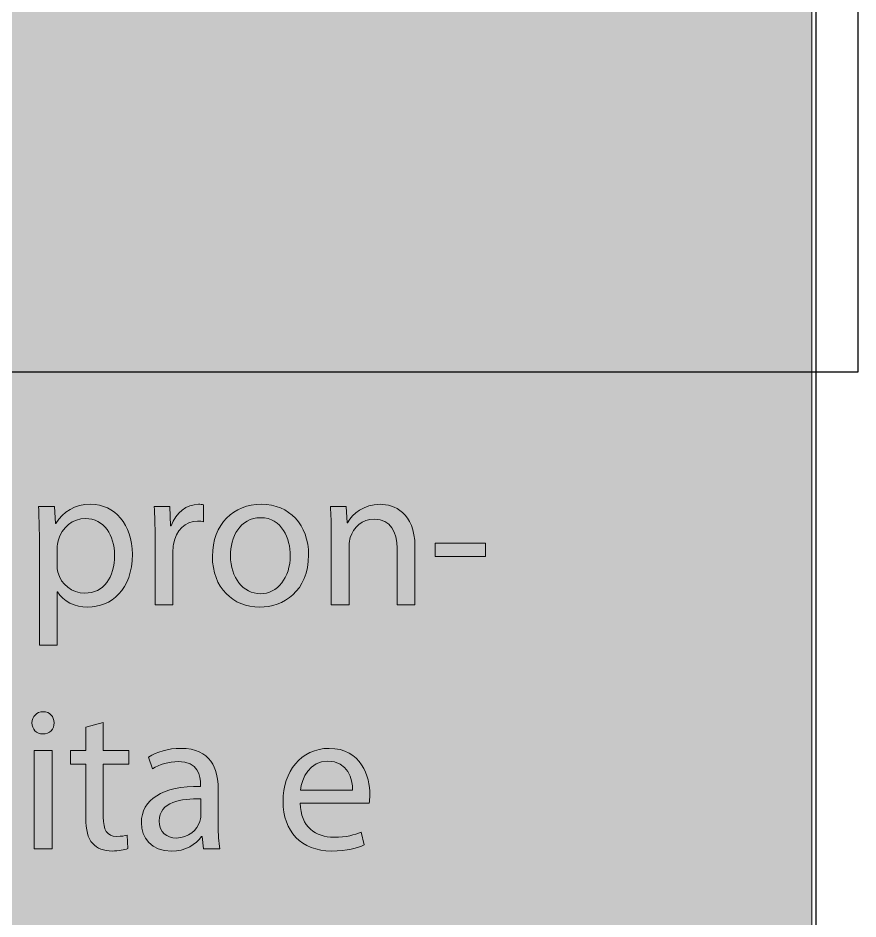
# Model space of a CAD drawing. Header units: inches. Extents: x -507 to 1392, y -754 to 68.
# Drawn here: x 534.2 to 583.7, y -71.6 to -18.4 of the extents above; entities that cross this region are included whole.
import ezdxf

# ---------------------------------------------------------------- set-up
doc = ezdxf.new("R2010")
doc.units = ezdxf.units.IN
doc.header["$MEASUREMENT"] = 0
doc.layers.add('Front', color=7, linetype='Continuous')
picture_1 = doc.add_image_def('image1.png', size_in_pixel=(3301, 2181))
picture_2 = doc.add_image_def('image6.png', size_in_pixel=(3362, 446))

# ---------------------------------------------------------------- blocks, each defined once
blk = doc.blocks.new('block 3')
at = {"layer": 'Front', "true_color": 0x326699}
h = blk.add_hatch(color=165, dxfattribs=at)
h.dxf.hatch_style = 2
h.paths.add_polyline_path([(-211, -462.1), (-211, 61.249), (581, 61.249), (581, -462.1)])
at = {"layer": 'Front', "lineweight": 0}
blk.add_lwpolyline([(-211, -462.1), (-211, 61.249), (581, 61.249), (581, -462.1), (-211, -462.1)], dxfattribs=at)
at = {"layer": 'Front'}
image = blk.add_image(picture_1, insert=(-211, -462.191), size_in_units=(792.24, 523.44), dxfattribs=at)
blk = doc.blocks.new('block 21')
at = {"layer": 'Front'}
image = blk.add_image(picture_2, insert=(-223.161, -39.321), size_in_units=(806.88, 107.04), dxfattribs=at)
blk = doc.blocks.new('block 20')
at = {"layer": 'Front'}
blk.add_blockref('block 21', (0, 0), dxfattribs=at)
blk = doc.blocks.new('block 47')
at = {"layer": 'Front', "true_color": 0x231f20}
h = blk.add_hatch(color=250, dxfattribs=at)
h.dxf.hatch_style = 2
edge = h.paths.add_edge_path()
edge.add_spline(control_points=[(535.412, -49.136), (535.412, -48.392), (535.388, -47.792), (535.364, -47.241), (535.364, -47.241), (536.312, -47.241), (536.312, -47.241), (536.312, -47.241), (536.359, -48.236), (536.359, -48.236), (536.359, -48.236), (536.384, -48.236), (536.384, -48.236), (536.815, -47.528), (537.499, -47.109), (538.446, -47.109), (539.85, -47.109), (540.905, -48.296), (540.905, -50.059), (540.905, -52.146), (539.634, -53.177), (538.267, -53.177), (537.499, -53.177), (536.827, -52.841), (536.479, -52.266), (536.479, -52.266), (536.456, -52.266), (536.456, -52.266), (536.456, -52.266), (536.456, -55.42), (536.456, -55.42), (536.456, -55.42), (535.412, -55.42), (535.412, -55.42), (535.412, -55.42), (535.412, -49.136), (535.412, -49.136)], knot_values=[0, 0, 0, 0, 1, 1, 1, 2, 2, 2, 3, 3, 3, 4, 4, 4, 5, 5, 5, 6, 6, 6, 7, 7, 7, 8, 8, 8, 9, 9, 9, 10, 10, 10, 11, 11, 11, 12, 12, 12, 12], degree=3, periodic=1)
edge = h.paths.add_edge_path()
edge.add_spline(control_points=[(536.456, -50.683), (536.456, -50.839), (536.479, -50.982), (536.503, -51.114), (536.695, -51.846), (537.331, -52.35), (538.087, -52.35), (539.202, -52.35), (539.85, -51.438), (539.85, -50.107), (539.85, -48.944), (539.238, -47.948), (538.123, -47.948), (537.403, -47.948), (536.731, -48.464), (536.527, -49.255), (536.492, -49.387), (536.456, -49.543), (536.456, -49.688), (536.456, -49.688), (536.456, -50.683), (536.456, -50.683)], knot_values=[0, 0, 0, 0, 1, 1, 1, 2, 2, 2, 3, 3, 3, 4, 4, 4, 5, 5, 5, 6, 6, 6, 7, 7, 7, 7], degree=3, periodic=1)
h = blk.add_hatch(color=250, dxfattribs=at)
h.dxf.hatch_style = 2
edge = h.paths.add_edge_path()
edge.add_spline(control_points=[(542.24, -49.052), (542.24, -48.368), (542.228, -47.78), (542.192, -47.241), (542.192, -47.241), (543.115, -47.241), (543.115, -47.241), (543.115, -47.241), (543.151, -48.38), (543.151, -48.38), (543.151, -48.38), (543.199, -48.38), (543.199, -48.38), (543.463, -47.601), (544.099, -47.109), (544.806, -47.109), (544.926, -47.109), (545.01, -47.121), (545.106, -47.145), (545.106, -47.145), (545.106, -48.14), (545.106, -48.14), (544.998, -48.116), (544.89, -48.104), (544.747, -48.104), (544.003, -48.104), (543.475, -48.668), (543.331, -49.459), (543.307, -49.604), (543.283, -49.771), (543.283, -49.951), (543.283, -49.951), (543.283, -53.045), (543.283, -53.045), (543.283, -53.045), (542.24, -53.045), (542.24, -53.045), (542.24, -53.045), (542.24, -49.052), (542.24, -49.052)], knot_values=[0, 0, 0, 0, 1, 1, 1, 2, 2, 2, 3, 3, 3, 4, 4, 4, 5, 5, 5, 6, 6, 6, 7, 7, 7, 8, 8, 8, 9, 9, 9, 10, 10, 10, 11, 11, 11, 12, 12, 12, 13, 13, 13, 13], degree=3, periodic=1)
h = blk.add_hatch(color=250, dxfattribs=at)
h.dxf.hatch_style = 2
edge = h.paths.add_edge_path()
edge.add_spline(control_points=[(551.297, -50.095), (551.297, -52.242), (549.81, -53.177), (548.407, -53.177), (546.835, -53.177), (545.624, -52.026), (545.624, -50.191), (545.624, -48.248), (546.896, -47.109), (548.502, -47.109), (550.17, -47.109), (551.297, -48.32), (551.297, -50.095)], knot_values=[0, 0, 0, 0, 1, 1, 1, 2, 2, 2, 3, 3, 3, 4, 4, 4, 4], degree=3, periodic=1)
edge = h.paths.add_edge_path()
edge.add_spline(control_points=[(546.691, -50.155), (546.691, -51.426), (547.423, -52.386), (548.455, -52.386), (549.462, -52.386), (550.218, -51.438), (550.218, -50.131), (550.218, -49.147), (549.726, -47.9), (548.479, -47.9), (547.231, -47.9), (546.691, -49.052), (546.691, -50.155)], knot_values=[0, 0, 0, 0, 1, 1, 1, 2, 2, 2, 3, 3, 3, 4, 4, 4, 4], degree=3, periodic=1)
h = blk.add_hatch(color=250, dxfattribs=at)
h.dxf.hatch_style = 2
edge = h.paths.add_edge_path()
edge.add_spline(control_points=[(552.632, -48.812), (552.632, -48.212), (552.62, -47.72), (552.584, -47.241), (552.584, -47.241), (553.52, -47.241), (553.52, -47.241), (553.52, -47.241), (553.579, -48.2), (553.579, -48.2), (553.579, -48.2), (553.604, -48.2), (553.604, -48.2), (553.891, -47.648), (554.563, -47.109), (555.522, -47.109), (556.326, -47.109), (557.573, -47.588), (557.573, -49.579), (557.573, -49.579), (557.573, -53.045), (557.573, -53.045), (557.573, -53.045), (556.518, -53.045), (556.518, -53.045), (556.518, -53.045), (556.518, -49.699), (556.518, -49.699), (556.518, -48.764), (556.17, -47.984), (555.174, -47.984), (554.479, -47.984), (553.939, -48.476), (553.759, -49.063), (553.711, -49.195), (553.688, -49.375), (553.688, -49.555), (553.688, -49.555), (553.688, -53.045), (553.688, -53.045), (553.688, -53.045), (552.632, -53.045), (552.632, -53.045), (552.632, -53.045), (552.632, -48.812), (552.632, -48.812)], knot_values=[0, 0, 0, 0, 1, 1, 1, 2, 2, 2, 3, 3, 3, 4, 4, 4, 5, 5, 5, 6, 6, 6, 7, 7, 7, 8, 8, 8, 9, 9, 9, 10, 10, 10, 11, 11, 11, 12, 12, 12, 13, 13, 13, 14, 14, 14, 15, 15, 15, 15], degree=3, periodic=1)
h = blk.add_hatch(color=250, dxfattribs=at)
h.dxf.hatch_style = 2
h.paths.add_polyline_path([(561.738, -49.412), (561.738, -50.191), (558.776, -50.191), (558.776, -49.412)])
h = blk.add_hatch(color=250, dxfattribs=at)
h.dxf.hatch_style = 2
edge = h.paths.add_edge_path()
edge.add_spline(control_points=[(536.281, -60.009), (536.293, -60.369), (536.029, -60.657), (535.61, -60.657), (535.238, -60.657), (534.974, -60.369), (534.974, -60.009), (534.974, -59.638), (535.25, -59.35), (535.634, -59.35), (536.029, -59.35), (536.281, -59.638), (536.281, -60.009)], knot_values=[0, 0, 0, 0, 1, 1, 1, 2, 2, 2, 3, 3, 3, 4, 4, 4, 4], degree=3, periodic=1)
h.paths.add_polyline_path([(535.106, -67.445), (535.106, -61.641), (536.162, -61.641), (536.162, -67.445)])
h = blk.add_hatch(color=250, dxfattribs=at)
h.dxf.hatch_style = 2
edge = h.paths.add_edge_path()
edge.add_spline(control_points=[(539.186, -59.974), (539.186, -59.974), (539.186, -61.641), (539.186, -61.641), (539.186, -61.641), (540.697, -61.641), (540.697, -61.641), (540.697, -61.641), (540.697, -62.444), (540.697, -62.444), (540.697, -62.444), (539.186, -62.444), (539.186, -62.444), (539.186, -62.444), (539.186, -65.574), (539.186, -65.574), (539.186, -66.294), (539.389, -66.702), (539.977, -66.702), (540.253, -66.702), (540.457, -66.666), (540.589, -66.63), (540.589, -66.63), (540.637, -67.421), (540.637, -67.421), (540.433, -67.505), (540.109, -67.565), (539.701, -67.565), (539.209, -67.565), (538.813, -67.409), (538.562, -67.122), (538.262, -66.81), (538.154, -66.294), (538.154, -65.61), (538.154, -65.61), (538.154, -62.444), (538.154, -62.444), (538.154, -62.444), (537.254, -62.444), (537.254, -62.444), (537.254, -62.444), (537.254, -61.641), (537.254, -61.641), (537.254, -61.641), (538.154, -61.641), (538.154, -61.641), (538.154, -61.641), (538.154, -60.249), (538.154, -60.249), (538.154, -60.249), (539.186, -59.974), (539.186, -59.974)], knot_values=[0, 0, 0, 0, 1, 1, 1, 2, 2, 2, 3, 3, 3, 4, 4, 4, 5, 5, 5, 6, 6, 6, 7, 7, 7, 8, 8, 8, 9, 9, 9, 10, 10, 10, 11, 11, 11, 12, 12, 12, 13, 13, 13, 14, 14, 14, 15, 15, 15, 16, 16, 16, 17, 17, 17, 17], degree=3, periodic=1)
h = blk.add_hatch(color=250, dxfattribs=at)
h.dxf.hatch_style = 2
edge = h.paths.add_edge_path()
edge.add_spline(control_points=[(545.1, -67.445), (545.1, -67.445), (545.016, -66.714), (545.016, -66.714), (545.016, -66.714), (544.98, -66.714), (544.98, -66.714), (544.656, -67.169), (544.033, -67.577), (543.205, -67.577), (542.03, -67.577), (541.43, -66.75), (541.43, -65.91), (541.43, -64.507), (542.677, -63.739), (544.92, -63.751), (544.92, -63.751), (544.92, -63.631), (544.92, -63.631), (544.92, -63.152), (544.788, -62.288), (543.601, -62.288), (543.061, -62.288), (542.498, -62.456), (542.09, -62.72), (542.09, -62.72), (541.85, -62.024), (541.85, -62.024), (542.33, -61.712), (543.025, -61.509), (543.757, -61.509), (545.532, -61.509), (545.963, -62.72), (545.963, -63.883), (545.963, -63.883), (545.963, -66.054), (545.963, -66.054), (545.963, -66.558), (545.987, -67.049), (546.06, -67.445), (546.06, -67.445), (545.1, -67.445), (545.1, -67.445)], knot_values=[0, 0, 0, 0, 1, 1, 1, 2, 2, 2, 3, 3, 3, 4, 4, 4, 5, 5, 5, 6, 6, 6, 7, 7, 7, 8, 8, 8, 9, 9, 9, 10, 10, 10, 11, 11, 11, 12, 12, 12, 13, 13, 13, 14, 14, 14, 14], degree=3, periodic=1)
edge = h.paths.add_edge_path()
edge.add_spline(control_points=[(544.944, -64.483), (543.793, -64.459), (542.485, -64.663), (542.485, -65.79), (542.485, -66.474), (542.941, -66.798), (543.481, -66.798), (544.236, -66.798), (544.716, -66.318), (544.884, -65.826), (544.92, -65.718), (544.944, -65.598), (544.944, -65.49), (544.944, -65.49), (544.944, -64.483), (544.944, -64.483)], knot_values=[0, 0, 0, 0, 1, 1, 1, 2, 2, 2, 3, 3, 3, 4, 4, 4, 5, 5, 5, 5], degree=3, periodic=1)
h = blk.add_hatch(color=250, dxfattribs=at)
h.dxf.hatch_style = 2
edge = h.paths.add_edge_path()
edge.add_spline(control_points=[(550.802, -64.735), (550.826, -66.162), (551.737, -66.75), (552.792, -66.75), (553.548, -66.75), (554.004, -66.618), (554.399, -66.45), (554.399, -66.45), (554.58, -67.206), (554.58, -67.206), (554.208, -67.374), (553.572, -67.565), (552.648, -67.565), (550.861, -67.565), (549.794, -66.39), (549.794, -64.639), (549.794, -62.888), (550.826, -61.509), (552.517, -61.509), (554.412, -61.509), (554.916, -63.176), (554.916, -64.243), (554.916, -64.459), (554.891, -64.627), (554.879, -64.735), (554.879, -64.735), (550.802, -64.735), (550.802, -64.735)], knot_values=[0, 0, 0, 0, 1, 1, 1, 2, 2, 2, 3, 3, 3, 4, 4, 4, 5, 5, 5, 6, 6, 6, 7, 7, 7, 8, 8, 8, 9, 9, 9, 9], degree=3, periodic=1)
edge = h.paths.add_edge_path()
edge.add_spline(control_points=[(553.896, -63.979), (553.908, -63.308), (553.62, -62.264), (552.433, -62.264), (551.365, -62.264), (550.897, -63.248), (550.813, -63.979), (550.813, -63.979), (553.896, -63.979), (553.896, -63.979)], knot_values=[0, 0, 0, 0, 1, 1, 1, 2, 2, 2, 3, 3, 3, 3], degree=3, periodic=1)
at = {"layer": 'Front', "lineweight": 0}
for points in [[(561.738, -49.412), (561.738, -50.191), (558.776, -50.191), (558.776, -49.412), (561.738, -49.412)], [(535.106, -67.445), (535.106, -61.641), (536.162, -61.641), (536.162, -67.445), (535.106, -67.445)]]:
    blk.add_lwpolyline(points, dxfattribs=at)
for points, knots in [([(535.412, -49.136), (535.412, -48.392), (535.388, -47.792), (535.364, -47.241), (535.364, -47.241), (536.312, -47.241), (536.312, -47.241), (536.312, -47.241), (536.359, -48.236), (536.359, -48.236), (536.359, -48.236), (536.384, -48.236), (536.384, -48.236), (536.815, -47.528), (537.499, -47.109), (538.446, -47.109), (539.85, -47.109), (540.905, -48.296), (540.905, -50.059), (540.905, -52.146), (539.634, -53.177), (538.267, -53.177), (537.499, -53.177), (536.827, -52.841), (536.479, -52.266), (536.479, -52.266), (536.456, -52.266), (536.456, -52.266), (536.456, -52.266), (536.456, -55.42), (536.456, -55.42), (536.456, -55.42), (535.412, -55.42), (535.412, -55.42), (535.412, -55.42), (535.412, -49.136), (535.412, -49.136)], [0, 0, 0, 0, 1, 1, 1, 2, 2, 2, 3, 3, 3, 4, 4, 4, 5, 5, 5, 6, 6, 6, 7, 7, 7, 8, 8, 8, 9, 9, 9, 10, 10, 10, 11, 11, 11, 12, 12, 12, 12]), ([(542.24, -49.052), (542.24, -48.368), (542.228, -47.78), (542.192, -47.241), (542.192, -47.241), (543.115, -47.241), (543.115, -47.241), (543.115, -47.241), (543.151, -48.38), (543.151, -48.38), (543.151, -48.38), (543.199, -48.38), (543.199, -48.38), (543.463, -47.601), (544.099, -47.109), (544.806, -47.109), (544.926, -47.109), (545.01, -47.121), (545.106, -47.145), (545.106, -47.145), (545.106, -48.14), (545.106, -48.14), (544.998, -48.116), (544.89, -48.104), (544.747, -48.104), (544.003, -48.104), (543.475, -48.668), (543.331, -49.459), (543.307, -49.604), (543.283, -49.771), (543.283, -49.951), (543.283, -49.951), (543.283, -53.045), (543.283, -53.045), (543.283, -53.045), (542.24, -53.045), (542.24, -53.045), (542.24, -53.045), (542.24, -49.052), (542.24, -49.052)], [0, 0, 0, 0, 1, 1, 1, 2, 2, 2, 3, 3, 3, 4, 4, 4, 5, 5, 5, 6, 6, 6, 7, 7, 7, 8, 8, 8, 9, 9, 9, 10, 10, 10, 11, 11, 11, 12, 12, 12, 13, 13, 13, 13]), ([(551.297, -50.095), (551.297, -52.242), (549.81, -53.177), (548.407, -53.177), (546.835, -53.177), (545.624, -52.026), (545.624, -50.191), (545.624, -48.248), (546.896, -47.109), (548.502, -47.109), (550.17, -47.109), (551.297, -48.32), (551.297, -50.095)], [0, 0, 0, 0, 1, 1, 1, 2, 2, 2, 3, 3, 3, 4, 4, 4, 4]), ([(552.632, -48.812), (552.632, -48.212), (552.62, -47.72), (552.584, -47.241), (552.584, -47.241), (553.52, -47.241), (553.52, -47.241), (553.52, -47.241), (553.579, -48.2), (553.579, -48.2), (553.579, -48.2), (553.604, -48.2), (553.604, -48.2), (553.891, -47.648), (554.563, -47.109), (555.522, -47.109), (556.326, -47.109), (557.573, -47.588), (557.573, -49.579), (557.573, -49.579), (557.573, -53.045), (557.573, -53.045), (557.573, -53.045), (556.518, -53.045), (556.518, -53.045), (556.518, -53.045), (556.518, -49.699), (556.518, -49.699), (556.518, -48.764), (556.17, -47.984), (555.174, -47.984), (554.479, -47.984), (553.939, -48.476), (553.759, -49.063), (553.711, -49.195), (553.688, -49.375), (553.688, -49.555), (553.688, -49.555), (553.688, -53.045), (553.688, -53.045), (553.688, -53.045), (552.632, -53.045), (552.632, -53.045), (552.632, -53.045), (552.632, -48.812), (552.632, -48.812)], [0, 0, 0, 0, 1, 1, 1, 2, 2, 2, 3, 3, 3, 4, 4, 4, 5, 5, 5, 6, 6, 6, 7, 7, 7, 8, 8, 8, 9, 9, 9, 10, 10, 10, 11, 11, 11, 12, 12, 12, 13, 13, 13, 14, 14, 14, 15, 15, 15, 15]), ([(536.456, -50.683), (536.456, -50.839), (536.479, -50.982), (536.503, -51.114), (536.695, -51.846), (537.331, -52.35), (538.087, -52.35), (539.202, -52.35), (539.85, -51.438), (539.85, -50.107), (539.85, -48.944), (539.238, -47.948), (538.123, -47.948), (537.403, -47.948), (536.731, -48.464), (536.527, -49.255), (536.492, -49.387), (536.456, -49.543), (536.456, -49.688), (536.456, -49.688), (536.456, -50.683), (536.456, -50.683)], [0, 0, 0, 0, 1, 1, 1, 2, 2, 2, 3, 3, 3, 4, 4, 4, 5, 5, 5, 6, 6, 6, 7, 7, 7, 7]), ([(546.691, -50.155), (546.691, -51.426), (547.423, -52.386), (548.455, -52.386), (549.462, -52.386), (550.218, -51.438), (550.218, -50.131), (550.218, -49.147), (549.726, -47.9), (548.479, -47.9), (547.231, -47.9), (546.691, -49.052), (546.691, -50.155)], [0, 0, 0, 0, 1, 1, 1, 2, 2, 2, 3, 3, 3, 4, 4, 4, 4]), ([(536.281, -60.009), (536.293, -60.369), (536.029, -60.657), (535.61, -60.657), (535.238, -60.657), (534.974, -60.369), (534.974, -60.009), (534.974, -59.638), (535.25, -59.35), (535.634, -59.35), (536.029, -59.35), (536.281, -59.638), (536.281, -60.009)], [0, 0, 0, 0, 1, 1, 1, 2, 2, 2, 3, 3, 3, 4, 4, 4, 4]), ([(539.186, -59.974), (539.186, -59.974), (539.186, -61.641), (539.186, -61.641), (539.186, -61.641), (540.697, -61.641), (540.697, -61.641), (540.697, -61.641), (540.697, -62.444), (540.697, -62.444), (540.697, -62.444), (539.186, -62.444), (539.186, -62.444), (539.186, -62.444), (539.186, -65.574), (539.186, -65.574), (539.186, -66.294), (539.389, -66.702), (539.977, -66.702), (540.253, -66.702), (540.457, -66.666), (540.589, -66.63), (540.589, -66.63), (540.637, -67.421), (540.637, -67.421), (540.433, -67.505), (540.109, -67.565), (539.701, -67.565), (539.209, -67.565), (538.813, -67.409), (538.562, -67.122), (538.262, -66.81), (538.154, -66.294), (538.154, -65.61), (538.154, -65.61), (538.154, -62.444), (538.154, -62.444), (538.154, -62.444), (537.254, -62.444), (537.254, -62.444), (537.254, -62.444), (537.254, -61.641), (537.254, -61.641), (537.254, -61.641), (538.154, -61.641), (538.154, -61.641), (538.154, -61.641), (538.154, -60.249), (538.154, -60.249), (538.154, -60.249), (539.186, -59.974), (539.186, -59.974)], [0, 0, 0, 0, 1, 1, 1, 2, 2, 2, 3, 3, 3, 4, 4, 4, 5, 5, 5, 6, 6, 6, 7, 7, 7, 8, 8, 8, 9, 9, 9, 10, 10, 10, 11, 11, 11, 12, 12, 12, 13, 13, 13, 14, 14, 14, 15, 15, 15, 16, 16, 16, 17, 17, 17, 17]), ([(545.1, -67.445), (545.1, -67.445), (545.016, -66.714), (545.016, -66.714), (545.016, -66.714), (544.98, -66.714), (544.98, -66.714), (544.656, -67.169), (544.033, -67.577), (543.205, -67.577), (542.03, -67.577), (541.43, -66.75), (541.43, -65.91), (541.43, -64.507), (542.677, -63.739), (544.92, -63.751), (544.92, -63.751), (544.92, -63.631), (544.92, -63.631), (544.92, -63.152), (544.788, -62.288), (543.601, -62.288), (543.061, -62.288), (542.498, -62.456), (542.09, -62.72), (542.09, -62.72), (541.85, -62.024), (541.85, -62.024), (542.33, -61.712), (543.025, -61.509), (543.757, -61.509), (545.532, -61.509), (545.963, -62.72), (545.963, -63.883), (545.963, -63.883), (545.963, -66.054), (545.963, -66.054), (545.963, -66.558), (545.987, -67.049), (546.06, -67.445), (546.06, -67.445), (545.1, -67.445), (545.1, -67.445)], [0, 0, 0, 0, 1, 1, 1, 2, 2, 2, 3, 3, 3, 4, 4, 4, 5, 5, 5, 6, 6, 6, 7, 7, 7, 8, 8, 8, 9, 9, 9, 10, 10, 10, 11, 11, 11, 12, 12, 12, 13, 13, 13, 14, 14, 14, 14]), ([(550.802, -64.735), (550.826, -66.162), (551.737, -66.75), (552.792, -66.75), (553.548, -66.75), (554.004, -66.618), (554.399, -66.45), (554.399, -66.45), (554.58, -67.206), (554.58, -67.206), (554.208, -67.374), (553.572, -67.565), (552.648, -67.565), (550.861, -67.565), (549.794, -66.39), (549.794, -64.639), (549.794, -62.888), (550.826, -61.509), (552.517, -61.509), (554.412, -61.509), (554.916, -63.176), (554.916, -64.243), (554.916, -64.459), (554.891, -64.627), (554.879, -64.735), (554.879, -64.735), (550.802, -64.735), (550.802, -64.735)], [0, 0, 0, 0, 1, 1, 1, 2, 2, 2, 3, 3, 3, 4, 4, 4, 5, 5, 5, 6, 6, 6, 7, 7, 7, 8, 8, 8, 9, 9, 9, 9]), ([(553.896, -63.979), (553.908, -63.308), (553.62, -62.264), (552.433, -62.264), (551.365, -62.264), (550.897, -63.248), (550.813, -63.979), (550.813, -63.979), (553.896, -63.979), (553.896, -63.979)], [0, 0, 0, 0, 1, 1, 1, 2, 2, 2, 3, 3, 3, 3]), ([(544.944, -64.483), (543.793, -64.459), (542.485, -64.663), (542.485, -65.79), (542.485, -66.474), (542.941, -66.798), (543.481, -66.798), (544.236, -66.798), (544.716, -66.318), (544.884, -65.826), (544.92, -65.718), (544.944, -65.598), (544.944, -65.49), (544.944, -65.49), (544.944, -64.483), (544.944, -64.483)], [0, 0, 0, 0, 1, 1, 1, 2, 2, 2, 3, 3, 3, 4, 4, 4, 5, 5, 5, 5])]:
    blk.add_open_spline(points, degree=3, knots=knots, dxfattribs=at)

msp = doc.modelspace()

# ---------------------------------------------------------------- block references
at = {"layer": 'Front'}
for name in ['block 20', 'block 3', 'block 47']:
    msp.add_blockref(name, (0, 0), dxfattribs=at)

doc.saveas('drawing.dxf')
